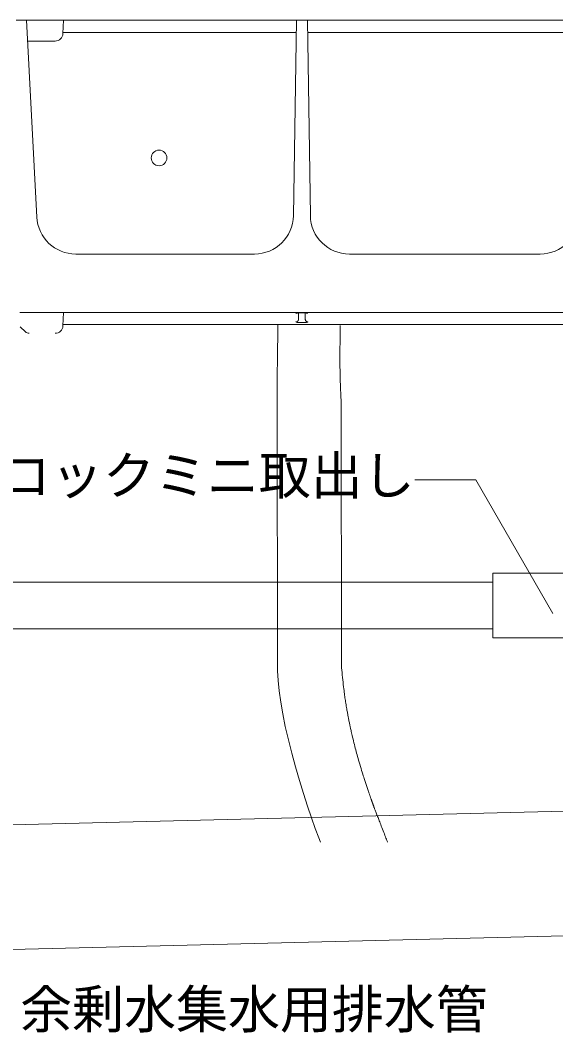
# Model space of a CAD drawing. Units: millimetres, scale not verified. Extents: x -1916 to 1917, y -1364 to 1364.
# Drawn here: x -228 to -21.9, y -930.7 to -540.9 of the extents above; entities that cross this region are included whole.
import ezdxf
from ezdxf.enums import TextEntityAlignment as Align

# ---------------------------------------------------------------- set-up
doc = ezdxf.new("R2010")
doc.units = ezdxf.units.MM
doc.header["$LTSCALE"] = 10
for name, color, linetype, lineweight in [('0-6_A-7', 5, 'Continuous', 18), ('0-B_A-E', 5, 'Continuous', 18), ('0-C_B-0', 3, 'Continuous', 18), ('2-0', 4, 'Continuous', 5), ('2-6', 4, 'Continuous', 5), ('7-A', 4, 'Continuous', 5)]:
    doc.layers.add(name, color=color, linetype=linetype, lineweight=lineweight)
doc.styles.add('ＭＳ ゴシック', font='')
doc.styles.get('ＭＳ ゴシック').set_extended_font_data('MS Gothic')

msp = doc.modelspace()

# ---------------------------------------------------------------- linework, layer by layer
at = {"layer": '0-B_A-E'}
for p, q in [((-112.49, -857.31), (-113.11, -855.68)), ((-86.68, -857.31), (-86.72, -857.21))]:
    msp.add_line(p, q, dxfattribs=at)
for points in [[(-129, -791.39), (-129.13, -687.89), (-129.18, -684.59), (-129.17, -681.46), (-129.14, -678.49), (-129.1, -675.66), (-129.06, -672.99), (-129.03, -670.48), (-129, -668.17), (-128.97, -666.07), (-128.95, -664.21), (-128.92, -662.6), (-128.86, -658.1)], [(-104.89, -660.02), (-104.88, -659.79), (-104.88, -659.58), (-104.88, -659.37), (-104.87, -659.18), (-104.87, -659.01), (-104.87, -658.86), (-104.86, -658.43)], [(-104.4, -789.42), (-104.46, -688.63), (-104.51, -687.84), (-104.56, -687.03), (-104.61, -686.19), (-104.65, -685.3), (-104.69, -684.34), (-104.73, -683.31), (-104.77, -682.22), (-104.8, -681.08), (-104.84, -679.92), (-104.87, -678.77), (-104.9, -677.63), (-104.93, -676.54), (-104.95, -675.5), (-104.97, -674.55), (-104.98, -673.66), (-104.99, -672.82), (-104.99, -672.03), (-104.99, -671.26), (-104.99, -670.51), (-104.99, -669.75), (-104.98, -668.98), (-104.98, -668.18), (-104.97, -667.37), (-104.96, -666.55), (-104.95, -665.75), (-104.94, -664.97), (-104.94, -664.24), (-104.93, -663.56), (-104.92, -662.95), (-104.92, -662.43), (-104.91, -661.98), (-104.91, -661.59), (-104.9, -661.26), (-104.9, -660.97), (-104.9, -660.71), (-104.89, -660.47), (-104.89, -660.24), (-104.89, -660.02)], [(-104.18, -791.98), (-104.26, -791.09), (-104.34, -790.24), (-104.4, -789.42)], [(-113.11, -855.68), (-114.46, -852), (-115.9, -847.93), (-117.41, -843.46), (-118.97, -838.64), (-120.53, -833.58), (-122.05, -828.37), (-123.51, -823.1), (-124.84, -817.88), (-126.03, -812.79), (-127.02, -807.93), (-127.79, -803.37), (-128.36, -799.11), (-128.75, -795.13), (-129, -791.39)], [(-101.13, -812.4), (-101.2, -812.06), (-101.28, -811.7), (-101.35, -811.33), (-101.43, -810.95), (-101.51, -810.57), (-101.58, -810.2), (-101.65, -809.84), (-101.72, -809.5), (-101.78, -809.19), (-101.84, -808.9), (-101.89, -808.61), (-101.94, -808.32), (-102, -808.02), (-102.06, -807.7), (-102.12, -807.34), (-102.19, -806.94), (-102.27, -806.5), (-102.35, -806.01), (-102.44, -805.49), (-102.53, -804.95), (-102.62, -804.39), (-102.72, -803.83), (-102.8, -803.29), (-102.89, -802.75), (-102.97, -802.25), (-103.04, -801.75), (-103.11, -801.26), (-103.18, -800.75), (-103.26, -800.22), (-103.33, -799.64), (-103.41, -799), (-103.49, -798.3), (-103.58, -797.51), (-103.68, -796.66), (-103.78, -795.75), (-103.88, -794.82), (-103.98, -793.87), (-104.08, -792.92), (-104.18, -791.98)], [(-95.05, -834.74), (-95.16, -834.38), (-95.28, -834.02), (-95.4, -833.64), (-95.53, -833.24), (-95.67, -832.79), (-95.83, -832.29), (-96, -831.74), (-96.2, -831.11), (-96.41, -830.42), (-96.64, -829.68), (-96.87, -828.92), (-97.11, -828.13), (-97.35, -827.34), (-97.58, -826.56), (-97.8, -825.81), (-98.01, -825.09), (-98.21, -824.4), (-98.4, -823.73), (-98.58, -823.07), (-98.75, -822.42), (-98.92, -821.78), (-99.09, -821.12), (-99.26, -820.44), (-99.43, -819.75), (-99.61, -819.04), (-99.78, -818.33), (-99.94, -817.64), (-100.1, -816.96), (-100.25, -816.32), (-100.39, -815.73), (-100.52, -815.2), (-100.62, -814.73), (-100.72, -814.32), (-100.8, -813.95), (-100.87, -813.62), (-100.94, -813.32), (-101, -813.02), (-101.07, -812.71), (-101.13, -812.4)], [(-92.22, -842.84), (-92.27, -842.72), (-92.31, -842.59), (-92.36, -842.46), (-92.41, -842.34), (-92.45, -842.22), (-92.49, -842.1), (-92.53, -842), (-92.57, -841.9), (-92.6, -841.8), (-92.64, -841.7), (-92.68, -841.6), (-92.72, -841.49), (-92.76, -841.36), (-92.81, -841.22), (-92.87, -841.07), (-92.93, -840.9), (-92.99, -840.71), (-93.06, -840.52), (-93.13, -840.33), (-93.2, -840.13), (-93.27, -839.94), (-93.34, -839.75), (-93.4, -839.57), (-93.46, -839.39), (-93.52, -839.21), (-93.59, -839.02), (-93.66, -838.82), (-93.74, -838.6), (-93.82, -838.35), (-93.92, -838.07), (-94.03, -837.76), (-94.14, -837.42), (-94.27, -837.05), (-94.4, -836.67), (-94.53, -836.27), (-94.67, -835.88), (-94.8, -835.49), (-94.92, -835.11), (-95.05, -834.74)], [(-86.72, -857.21), (-86.91, -856.71), (-87.09, -856.23), (-87.27, -855.75), (-87.46, -855.26), (-87.66, -854.73), (-87.88, -854.17), (-88.11, -853.58), (-88.34, -852.97), (-88.58, -852.35), (-88.82, -851.73), (-89.06, -851.13), (-89.28, -850.55), (-89.49, -850.01), (-89.68, -849.51), (-89.86, -849.06), (-90.02, -848.63), (-90.18, -848.24), (-90.32, -847.86), (-90.46, -847.5), (-90.6, -847.14), (-90.74, -846.79), (-90.88, -846.43), (-91.02, -846.06), (-91.15, -845.7), (-91.28, -845.35), (-91.41, -845.02), (-91.53, -844.71), (-91.63, -844.43), (-91.72, -844.18), (-91.8, -843.97), (-91.87, -843.79), (-91.93, -843.64), (-91.98, -843.51), (-92.02, -843.39), (-92.06, -843.29), (-92.1, -843.18), (-92.13, -843.08), (-92.18, -842.97), (-92.22, -842.84)]]:
    msp.add_lwpolyline(points, dxfattribs=at)
at = {"layer": '0-C_B-0'}
for p, q in [((210.36, -540.91), (-229.6, -540.91)), ((-225.62, -540.91), (-221.65, -616.69)), ((-211.36, -540.91), (-211.63, -546.07)), ((-121.72, -540.91), (-122.89, -616.14)), ((-116.35, -616.14), (-117.52, -540.91)), ((-121.79, -545.58), (-211.6, -545.58)), ((-11.79, -545.58), (-117.45, -545.58)), ((-214.62, -548.91), (-225.2, -548.91)), ((-206.67, -630.91), (-137.89, -630.91)), ((-101.35, -630.91), (-27.89, -630.91)), ((208.93, -653.41), (-228.17, -653.41)), ((-211.36, -653.41), (-211.63, -658.57)), ((-120.92, -656.14), (-120.92, -653.59)), ((-120.88, -653.57), (-120.42, -653.56)), ((-120.42, -653.56), (-118.85, -653.55)), ((-118.85, -653.55), (-118.36, -653.57)), ((-118.32, -653.59), (-118.32, -656.1)), ((192.36, -658.08), (-211.6, -658.08)), ((-118.82, -657.3), (-120.42, -657.3)), ((-228.04, -658.96), (-226.04, -660.86))]:
    msp.add_line(p, q, dxfattribs=at)
for points in [[(-121.92, -653.78), (-121.92, -653.78), (-121.92, -653.78), (-121.91, -653.78), (-121.91, -653.77), (-121.91, -653.77), (-121.91, -653.77), (-121.9, -653.76), (-121.9, -653.76), (-121.9, -653.75), (-121.89, -653.75), (-121.88, -653.74), (-121.88, -653.73), (-121.87, -653.72), (-121.86, -653.72), (-121.85, -653.71), (-121.83, -653.7), (-121.82, -653.69), (-121.8, -653.69), (-121.77, -653.68), (-121.75, -653.68), (-121.72, -653.67), (-121.7, -653.67), (-121.67, -653.66), (-121.64, -653.65), (-121.6, -653.65), (-121.57, -653.64), (-121.53, -653.64), (-121.49, -653.63), (-121.46, -653.62), (-121.42, -653.62), (-121.38, -653.61), (-121.34, -653.61), (-121.31, -653.6), (-121.27, -653.6), (-121.23, -653.59), (-121.2, -653.59), (-121.17, -653.59), (-121.14, -653.58), (-121.11, -653.58)], [(-121.11, -653.58), (-121.08, -653.58), (-121.05, -653.58), (-121.02, -653.58), (-121, -653.58), (-120.98, -653.58), (-120.96, -653.57), (-120.94, -653.57), (-120.93, -653.57), (-120.91, -653.57), (-120.88, -653.57)], [(-118.36, -653.57), (-118.34, -653.57), (-118.33, -653.57), (-118.31, -653.57), (-118.3, -653.57), (-118.28, -653.58), (-118.26, -653.58), (-118.24, -653.58), (-118.22, -653.58), (-118.19, -653.58), (-118.17, -653.58), (-118.14, -653.59), (-118.11, -653.59), (-118.08, -653.59), (-118.04, -653.59), (-118.01, -653.6), (-117.97, -653.6), (-117.93, -653.6), (-117.9, -653.61), (-117.86, -653.61), (-117.82, -653.61), (-117.78, -653.62), (-117.74, -653.62), (-117.71, -653.63), (-117.67, -653.64), (-117.64, -653.64), (-117.61, -653.65), (-117.58, -653.66), (-117.55, -653.66), (-117.53, -653.67), (-117.51, -653.68), (-117.49, -653.68), (-117.47, -653.69), (-117.46, -653.69), (-117.44, -653.7), (-117.43, -653.7), (-117.42, -653.71), (-117.41, -653.71), (-117.4, -653.71), (-117.4, -653.72)], [(-117.4, -653.72), (-117.39, -653.72), (-117.37, -653.72)], [(-121.92, -657.09), (-121.84, -657.07), (-121.8, -657.06), (-121.76, -657.05), (-121.71, -657.04), (-121.66, -657.02), (-121.61, -657), (-121.55, -656.98), (-121.5, -656.95), (-121.44, -656.92), (-121.39, -656.89), (-121.34, -656.85), (-121.29, -656.81), (-121.24, -656.77), (-121.2, -656.73), (-121.16, -656.68), (-121.13, -656.63), (-121.09, -656.58), (-121.06, -656.52), (-121.04, -656.47), (-121.01, -656.41), (-120.99, -656.36), (-120.98, -656.31), (-120.96, -656.26), (-120.95, -656.22), (-120.92, -656.1)], [(-121.62, -657.17), (-121.64, -657.16), (-121.66, -657.16), (-121.68, -657.16), (-121.7, -657.15), (-121.72, -657.15), (-121.74, -657.15), (-121.75, -657.15), (-121.77, -657.15), (-121.78, -657.14), (-121.79, -657.14), (-121.8, -657.14), (-121.81, -657.14), (-121.82, -657.14), (-121.83, -657.14), (-121.84, -657.14), (-121.84, -657.14), (-121.85, -657.14), (-121.86, -657.14)], [(-120.42, -657.3), (-120.44, -657.3), (-120.45, -657.3), (-120.47, -657.3), (-120.48, -657.3), (-120.5, -657.3), (-120.51, -657.3), (-120.53, -657.3), (-120.56, -657.3), (-120.58, -657.3), (-120.61, -657.3), (-120.63, -657.29), (-120.66, -657.29), (-120.7, -657.29), (-120.73, -657.29), (-120.76, -657.29), (-120.8, -657.29), (-120.84, -657.28), (-120.87, -657.28), (-120.91, -657.27), (-120.96, -657.27), (-121, -657.27), (-121.04, -657.26), (-121.08, -657.25), (-121.12, -657.25), (-121.16, -657.24), (-121.2, -657.24), (-121.24, -657.23), (-121.28, -657.23), (-121.31, -657.22), (-121.35, -657.21), (-121.38, -657.21), (-121.41, -657.2), (-121.45, -657.2), (-121.48, -657.19), (-121.51, -657.19), (-121.54, -657.18), (-121.56, -657.18), (-121.59, -657.17), (-121.62, -657.17)], [(-118.33, -657.27), (-118.37, -657.28), (-118.4, -657.28), (-118.44, -657.29), (-118.48, -657.29), (-118.51, -657.29), (-118.55, -657.29), (-118.58, -657.29), (-118.61, -657.29), (-118.63, -657.3), (-118.66, -657.3), (-118.68, -657.3), (-118.71, -657.3), (-118.73, -657.3), (-118.74, -657.3), (-118.76, -657.3), (-118.77, -657.3), (-118.79, -657.3), (-118.82, -657.3)], [(-117.38, -657.14), (-117.39, -657.14), (-117.39, -657.14), (-117.4, -657.14), (-117.4, -657.14), (-117.41, -657.14), (-117.42, -657.14), (-117.43, -657.14), (-117.44, -657.14), (-117.45, -657.14), (-117.46, -657.14), (-117.47, -657.15), (-117.49, -657.15), (-117.5, -657.15), (-117.52, -657.15), (-117.54, -657.15), (-117.56, -657.16), (-117.58, -657.16), (-117.6, -657.16), (-117.63, -657.17), (-117.65, -657.17), (-117.68, -657.18), (-117.71, -657.18), (-117.73, -657.19), (-117.76, -657.19), (-117.8, -657.2), (-117.83, -657.2), (-117.86, -657.21), (-117.89, -657.21), (-117.93, -657.22), (-117.97, -657.23), (-118, -657.23), (-118.04, -657.24), (-118.08, -657.24), (-118.12, -657.25), (-118.16, -657.25), (-118.2, -657.26), (-118.24, -657.27), (-118.29, -657.27), (-118.33, -657.27)], [(-117.32, -657.09), (-117.4, -657.07), (-117.44, -657.06), (-117.48, -657.05), (-117.53, -657.04), (-117.58, -657.02), (-117.63, -657), (-117.69, -656.98), (-117.74, -656.95), (-117.8, -656.92), (-117.85, -656.89), (-117.9, -656.85), (-117.95, -656.81), (-118, -656.77), (-118.04, -656.73), (-118.08, -656.68), (-118.11, -656.63), (-118.15, -656.58), (-118.18, -656.52), (-118.2, -656.47), (-118.23, -656.41), (-118.25, -656.36), (-118.26, -656.31), (-118.28, -656.26), (-118.29, -656.22), (-118.32, -656.1)]]:
    msp.add_lwpolyline(points, dxfattribs=at)
msp.add_circle((-174.62, -593.91), 3, dxfattribs=at)
for centre, radius, start, end in [((-214.62, -545.91), 3, 270, 357), ((-206.67, -615.91), 15, 183, 270), ((-137.89, -615.91), 15, 270, 359.109), ((-101.35, -615.91), 15, 180.891, 270), ((-27.89, -615.91), 15, 270, 359.109), ((-214.62, -658.41), 3, 270, 357), ((-224.67, -659.41), 2, 226.5, 270)]:
    msp.add_arc(centre, radius, start, end, dxfattribs=at)
at = {"layer": '2-0'}
for p, q in [((-46.12, -753.71), (-17.62, -753.71)), ((-46.12, -753.71), (-46.12, -778.71)), ((-423.12, -757.21), (-46.12, -757.21)), ((-46.12, -775.21), (-423.12, -775.21)), ((-46.12, -778.71), (-17.62, -778.71))]:
    msp.add_line(p, q, dxfattribs=at)
at = {"layer": '2-6', "color": 5, "lineweight": 18}
for p, q in [((-52.73, -717.88), (-76.19, -717.88)), ((-23.06, -769.26), (-52.73, -717.88))]:
    msp.add_line(p, q, dxfattribs=at)
at = {"layer": '7-A', "color": 7, "lineweight": 9}
for p, q in [((1054.7, -818.51), (-1031.65, -870.67)), ((1055.9, -866.49), (-1030.45, -918.65))]:
    msp.add_line(p, q, dxfattribs=at)

# ---------------------------------------------------------------- texts
at = {"layer": '0-6_A-7', "color": 7, "style": 'ＭＳ ゴシック'}
msp.add_text('余剰水集水用排水管', height=14.66, dxfattribs=at).set_placement((-228.07, -933.39), align=Align.BOTTOM_LEFT)
at = {"layer": '2-6', "color": 7, "style": 'ＭＳ ゴシック'}
msp.add_text('中間コックミニ取出し', height=14.66, dxfattribs=at).set_placement((-276.19, -727.88), align=Align.BOTTOM_LEFT)

doc.saveas('drawing.dxf')
